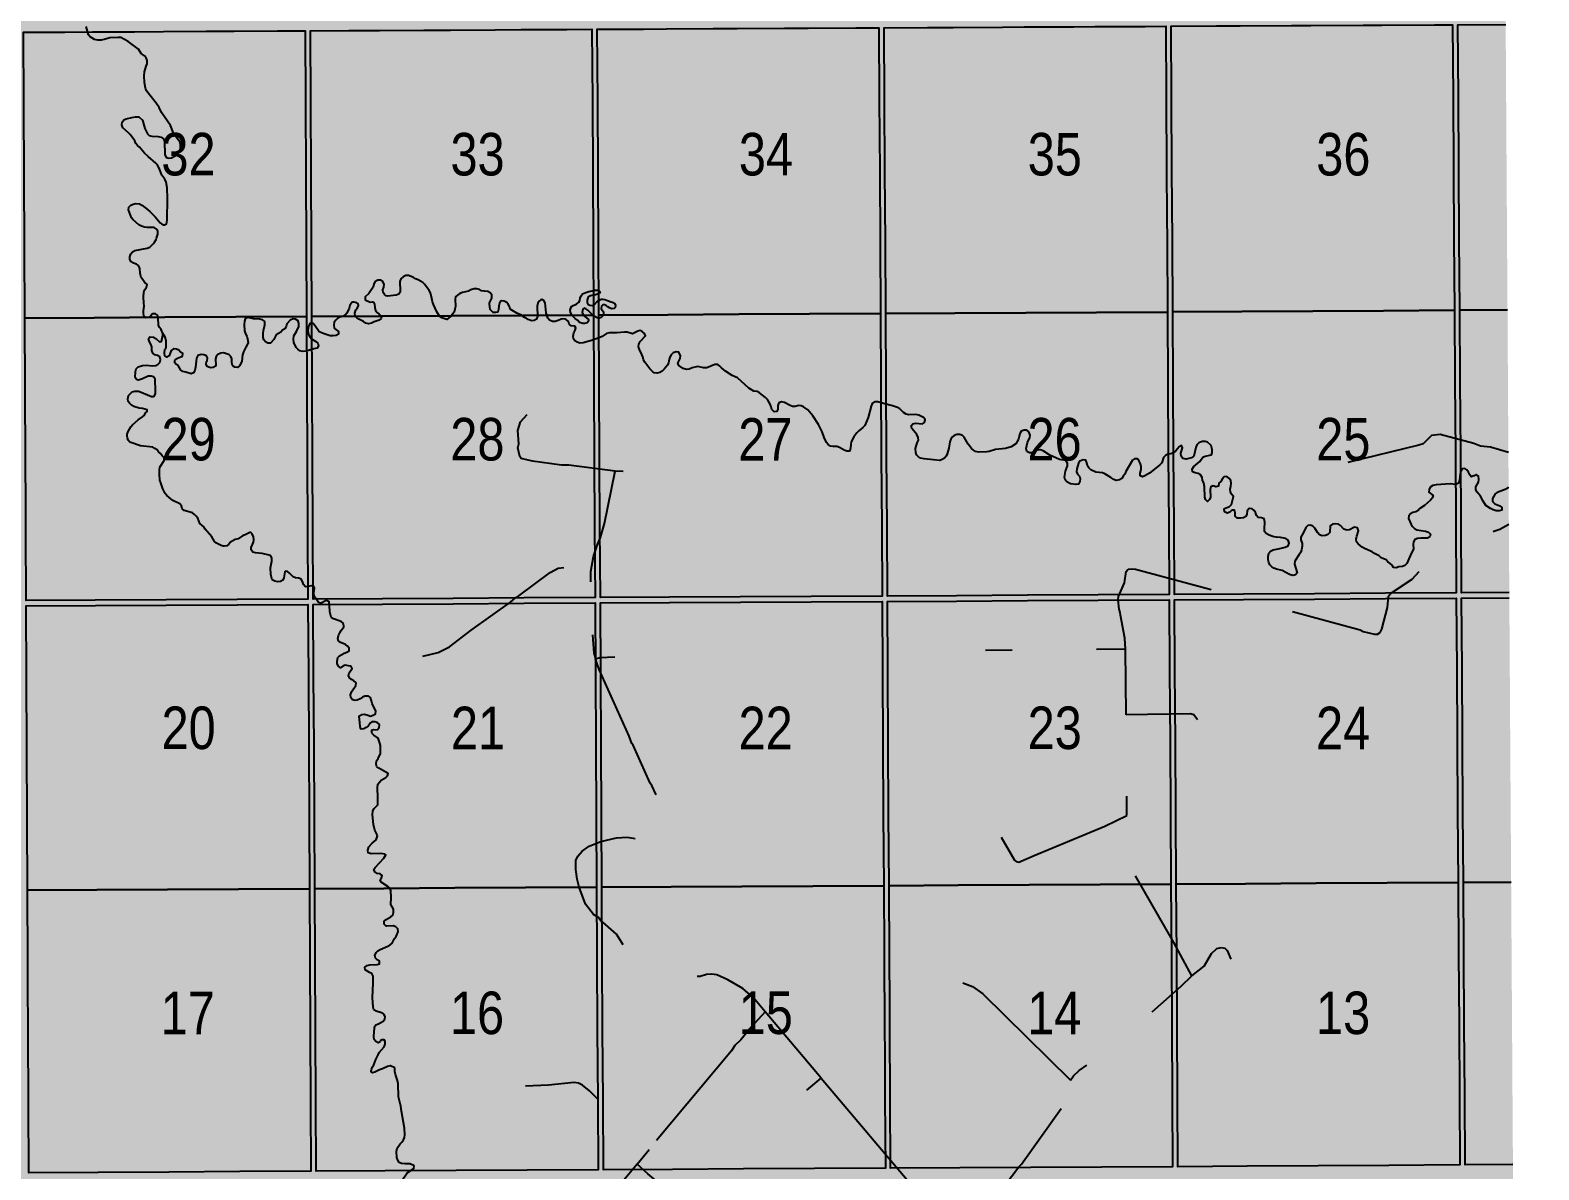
# Model space of a CAD drawing. Extents: x 507565 to 531726, y 6009554 to 6022365.
# Drawn here: x 523639.7 to 523923.8, y 6015574.8 to 6015789.5 of the extents above; entities that cross this region are included whole.
import ezdxf

# ---------------------------------------------------------------- set-up
doc = ezdxf.new("R2010")
doc.units = 0
doc.header["$LTSCALE"] = 5
doc.linetypes.add('DASHED2', pattern=[9.525, 6.35, -3.175])
for name, color, linetype in [('Quarters', 8, 'Continuous'), ('RoadSeg', 57, 'DASHED2'), ('T-WATER', 160, 'Continuous')]:
    doc.layers.add(name, color=color, linetype=linetype)
doc.layers.add('ROUTE-MAP-BACKGROUND-H', color=7, linetype='Continuous', true_color=0xf0ebff)
doc.styles.add('120', font='ARIALN.TTF', dxfattribs={"height": 13})

msp = doc.modelspace()

# ---------------------------------------------------------------- hatches: boundary and pattern name
at = {"layer": 'ROUTE-MAP-BACKGROUND-H'}
h = msp.add_hatch(color=256, dxfattribs=at)
h.dxf.hatch_style = 1
h.paths.add_polyline_path([(523871.081, 6016124.178), (523873.071, 6015800.356), (523917.515, 6015800.58), (523923.823, 6014811.294), (522926.315, 6014807.962), (522925.895, 6015778.478), (522873.584, 6015778.442), (522873.69, 6016121.495)])

# ---------------------------------------------------------------- linework, layer by layer
at = {"layer": 'Quarters'}
for points in [[(523651.705, 6015735.36), (523638.697, 6015735.291), (523638.635, 6015748.681), (523638.573, 6015762.07), (523638.511, 6015775.598), (523638.448, 6015789.126), (523645.222, 6015789.161), (523646.226, 6015789.167), (523651.452, 6015789.194), (523659.346, 6015789.236), (523664.791, 6015789.264), (523672.802, 6015789.307), (523678.13, 6015789.335), (523686.257, 6015789.378), (523691.468, 6015789.406), (523691.536, 6015775.878), (523691.603, 6015762.35), (523691.669, 6015748.961), (523691.736, 6015735.572), (523678.392, 6015735.501), (523665.049, 6015735.43), (523651.705, 6015735.36)], [(523705.749, 6015735.646), (523692.74, 6015735.577), (523692.674, 6015748.966), (523692.607, 6015762.356), (523692.54, 6015775.883), (523692.473, 6015789.411), (523699.713, 6015789.449), (523700.717, 6015789.454), (523705.477, 6015789.48), (523713.834, 6015789.524), (523718.816, 6015789.55), (523727.285, 6015789.595), (523732.154, 6015789.621), (523740.736, 6015789.666), (523745.493, 6015789.691), (523745.565, 6015776.164), (523745.637, 6015762.636), (523745.709, 6015749.247), (523745.78, 6015735.857), (523732.436, 6015735.787), (523719.093, 6015735.716), (523705.749, 6015735.646)], [(523799.753, 6015749.532), (523799.829, 6015736.143), (523786.484, 6015736.073), (523773.139, 6015736.002), (523759.794, 6015735.931), (523746.784, 6015735.863), (523746.713, 6015749.252), (523746.642, 6015762.641), (523746.57, 6015776.169), (523746.498, 6015789.697), (523754.188, 6015789.737), (523755.192, 6015789.743), (523759.503, 6015789.765), (523768.309, 6015789.812), (523772.843, 6015789.836), (523781.76, 6015789.883), (523786.183, 6015789.906), (523795.211, 6015789.954), (523799.523, 6015789.977), (523799.6, 6015776.449), (523799.677, 6015762.922), (523799.753, 6015749.532)], [(523853.798, 6015749.818), (523853.879, 6015736.429), (523840.534, 6015736.358), (523827.189, 6015736.288), (523813.844, 6015736.217), (523800.833, 6015736.148), (523800.757, 6015749.538), (523800.681, 6015762.927), (523800.605, 6015776.455), (523800.528, 6015789.982), (523808.663, 6015790.025), (523809.667, 6015790.031), (523813.533, 6015790.051), (523822.783, 6015790.1), (523826.873, 6015790.122), (523836.235, 6015790.171), (523840.214, 6015790.192), (523849.686, 6015790.242), (523853.554, 6015790.262), (523853.635, 6015776.735), (523853.717, 6015763.207), (523853.77, 6015754.416), (523853.798, 6015749.818)], [(523907.843, 6015750.142), (523907.929, 6015736.753), (523894.583, 6015736.673), (523881.238, 6015736.593), (523867.893, 6015736.513), (523854.883, 6015736.435), (523854.802, 6015749.824), (523854.721, 6015763.213), (523854.64, 6015776.741), (523854.558, 6015790.268), (523863.138, 6015790.311), (523864.142, 6015790.316), (523867.564, 6015790.333), (523877.258, 6015790.382), (523880.904, 6015790.4), (523890.709, 6015790.45), (523894.244, 6015790.468), (523904.16, 6015790.518), (523907.585, 6015790.535), (523907.671, 6015777.033), (523907.757, 6015763.532), (523907.843, 6015750.142)], [(523651.955, 6015682.137), (523638.942, 6015682.068), (523638.882, 6015695.123), (523638.859, 6015700.021), (523638.82, 6015708.512), (523638.758, 6015721.902), (523638.697, 6015735.291), (523651.705, 6015735.36), (523665.049, 6015735.43), (523678.392, 6015735.501), (523691.736, 6015735.572), (523691.802, 6015722.182), (523691.869, 6015708.793), (523691.935, 6015695.403), (523692, 6015682.349), (523678.652, 6015682.278), (523665.303, 6015682.208), (523651.955, 6015682.137)], [(523706.018, 6015682.423), (523693.004, 6015682.354), (523692.94, 6015695.409), (523692.873, 6015708.798), (523692.807, 6015722.187), (523692.74, 6015735.577), (523705.749, 6015735.646), (523719.093, 6015735.716), (523732.436, 6015735.787), (523745.78, 6015735.857), (523745.851, 6015722.468), (523745.922, 6015709.079), (523745.994, 6015695.689), (523746.063, 6015682.635), (523732.715, 6015682.564), (523719.366, 6015682.494), (523706.018, 6015682.423)], [(523800.057, 6015695.975), (523800.131, 6015682.921), (523786.782, 6015682.85), (523773.432, 6015682.779), (523760.082, 6015682.709), (523747.067, 6015682.64), (523746.998, 6015695.694), (523746.927, 6015709.084), (523746.855, 6015722.473), (523746.784, 6015735.863), (523759.794, 6015735.931), (523773.139, 6015736.002), (523786.484, 6015736.073), (523799.829, 6015736.143), (523799.905, 6015722.754), (523799.981, 6015709.364), (523800.057, 6015695.975)], [(523854.121, 6015696.261), (523854.2, 6015683.207), (523840.85, 6015683.136), (523827.5, 6015683.065), (523814.15, 6015682.995), (523801.136, 6015682.926), (523801.062, 6015695.98), (523800.986, 6015709.37), (523800.91, 6015722.759), (523800.833, 6015736.148), (523813.844, 6015736.217), (523827.189, 6015736.288), (523840.534, 6015736.358), (523853.879, 6015736.429), (523853.959, 6015723.04), (523854.04, 6015709.65), (523854.121, 6015696.261)], [(523908.185, 6015696.586), (523908.269, 6015683.531), (523894.919, 6015683.451), (523881.569, 6015683.371), (523868.219, 6015683.291), (523855.204, 6015683.213), (523855.125, 6015696.267), (523855.045, 6015709.656), (523854.964, 6015723.046), (523854.883, 6015736.435), (523867.893, 6015736.513), (523881.238, 6015736.593), (523894.583, 6015736.673), (523907.929, 6015736.753), (523908.014, 6015723.364), (523908.1, 6015709.975), (523908.185, 6015696.586)], [(523652.211, 6015627.575), (523639.193, 6015627.506), (523639.132, 6015640.896), (523639.07, 6015654.285), (523639.008, 6015667.675), (523638.946, 6015681.064), (523651.96, 6015681.133), (523665.308, 6015681.203), (523678.657, 6015681.274), (523692.005, 6015681.344), (523692.072, 6015667.955), (523692.138, 6015654.566), (523692.205, 6015641.176), (523692.271, 6015627.787), (523678.918, 6015627.716), (523665.565, 6015627.646), (523652.211, 6015627.575)], [(523706.294, 6015627.861), (523693.275, 6015627.792), (523693.209, 6015641.182), (523693.142, 6015654.571), (523693.076, 6015667.96), (523693.009, 6015681.35), (523706.023, 6015681.419), (523719.372, 6015681.489), (523732.72, 6015681.56), (523746.069, 6015681.63), (523746.14, 6015668.241), (523746.211, 6015654.852), (523746.282, 6015641.462), (523746.354, 6015628.073), (523733, 6015628.002), (523719.647, 6015627.932), (523706.294, 6015627.861)], [(523800.365, 6015641.748), (523800.441, 6015628.359), (523787.087, 6015628.288), (523773.732, 6015628.218), (523760.378, 6015628.147), (523747.358, 6015628.078), (523747.287, 6015641.468), (523747.215, 6015654.857), (523747.144, 6015668.246), (523747.073, 6015681.636), (523760.088, 6015681.705), (523773.438, 6015681.775), (523786.787, 6015681.846), (523800.137, 6015681.916), (523800.213, 6015668.527), (523800.289, 6015655.138), (523800.365, 6015641.748)], [(523854.448, 6015642.034), (523854.529, 6015628.645), (523841.175, 6015628.574), (523827.82, 6015628.504), (523814.465, 6015628.433), (523801.446, 6015628.364), (523801.37, 6015641.754), (523801.294, 6015655.143), (523801.217, 6015668.532), (523801.141, 6015681.922), (523814.156, 6015681.99), (523827.506, 6015682.061), (523840.856, 6015682.132), (523854.206, 6015682.202), (523854.287, 6015668.813), (523854.368, 6015655.424), (523854.448, 6015642.034)], [(523908.532, 6015642.36), (523908.617, 6015628.97), (523895.263, 6015628.89), (523881.908, 6015628.81), (523868.553, 6015628.729), (523855.534, 6015628.651), (523855.453, 6015642.041), (523855.372, 6015655.43), (523855.291, 6015668.819), (523855.21, 6015682.208), (523868.225, 6015682.286), (523881.575, 6015682.367), (523894.925, 6015682.447), (523908.275, 6015682.527), (523908.361, 6015669.138), (523908.446, 6015655.749), (523908.532, 6015642.36)], [(523652.462, 6015574.352), (523639.439, 6015574.283), (523639.378, 6015587.338), (523639.317, 6015600.727), (523639.273, 6015610.234), (523639.255, 6015614.117), (523639.193, 6015627.506), (523652.211, 6015627.575), (523665.565, 6015627.646), (523678.918, 6015627.716), (523692.271, 6015627.787), (523692.338, 6015614.398), (523692.404, 6015601.008), (523692.471, 6015587.619), (523692.536, 6015574.564), (523679.178, 6015574.494), (523665.82, 6015574.423), (523652.462, 6015574.352)], [(523706.563, 6015574.638), (523693.54, 6015574.57), (523693.475, 6015587.624), (523693.409, 6015601.014), (523693.342, 6015614.403), (523693.275, 6015627.792), (523706.294, 6015627.861), (523719.647, 6015627.932), (523733, 6015628.002), (523746.354, 6015628.073), (523746.425, 6015614.684), (523746.496, 6015601.294), (523746.568, 6015587.905), (523746.637, 6015574.85), (523733.279, 6015574.78), (523719.921, 6015574.709), (523706.563, 6015574.638)], [(523800.669, 6015588.191), (523800.744, 6015575.136), (523787.384, 6015575.066), (523774.025, 6015574.995), (523760.666, 6015574.925), (523747.641, 6015574.856), (523747.572, 6015587.91), (523747.5, 6015601.3), (523747.429, 6015614.689), (523747.358, 6015628.078), (523760.378, 6015628.147), (523773.732, 6015628.218), (523787.087, 6015628.288), (523800.441, 6015628.359), (523800.512, 6015615.875), (523800.517, 6015614.97), (523800.593, 6015601.58), (523800.622, 6015596.555), (523800.669, 6015588.191)], [(523854.772, 6015588.477), (523854.85, 6015575.423), (523841.491, 6015575.352), (523828.132, 6015575.281), (523814.772, 6015575.211), (523801.748, 6015575.142), (523801.674, 6015588.196), (523801.598, 6015601.586), (523801.571, 6015606.229), (523801.522, 6015614.975), (523801.446, 6015628.364), (523814.465, 6015628.433), (523827.82, 6015628.504), (523841.175, 6015628.574), (523854.529, 6015628.645), (523854.61, 6015615.256), (523854.691, 6015601.867), (523854.772, 6015588.477)], [(523908.874, 6015588.803), (523908.958, 6015575.749), (523895.598, 6015575.668), (523882.239, 6015575.588), (523868.879, 6015575.507), (523855.855, 6015575.429), (523855.776, 6015588.483), (523855.695, 6015601.873), (523855.614, 6015615.262), (523855.534, 6015628.651), (523868.553, 6015628.729), (523881.908, 6015628.81), (523895.263, 6015628.89), (523908.617, 6015628.97), (523908.703, 6015615.581), (523908.789, 6015602.192), (523908.874, 6015588.803)]]:
    msp.add_lwpolyline(points, close=True, dxfattribs=at)
for points in [[(523917.922, 6015736.827), (523908.933, 6015736.761), (523908.847, 6015750.15), (523908.762, 6015763.539), (523908.675, 6015777.041), (523908.589, 6015790.543), (523917.579, 6015790.609)], [(523918.261, 6015683.605), (523909.273, 6015683.539), (523909.19, 6015696.593), (523909.104, 6015709.982), (523909.018, 6015723.372), (523908.933, 6015736.761), (523917.922, 6015736.827)], [(523918.609, 6015629.045), (523909.622, 6015628.978), (523909.536, 6015642.367), (523909.451, 6015655.756), (523909.365, 6015669.145), (523909.279, 6015682.535), (523918.268, 6015682.601)], [(523918.949, 6015575.823), (523909.962, 6015575.756), (523909.879, 6015588.81), (523909.793, 6015602.2), (523909.707, 6015615.589), (523909.622, 6015628.978), (523918.609, 6015629.045)]]:
    msp.add_lwpolyline(points, dxfattribs=at)
at = {"layer": 'RoadSeg'}
msp.add_line((523754.015, 6015575.886), (523756.246, 6015578.65), dxfattribs=at)
at = {"layer": 'RoadSeg', "flags": 128}
for points in [[(523751.351, 6015706.357), (523749.885, 6015706.424), (523741.128, 6015707.589), (523739.729, 6015707.556), (523734.267, 6015708.322), (523732.17, 6015708.854), (523731.903, 6015709.221), (523731.504, 6015710.819), (523731.737, 6015711.618), (523731.537, 6015714.083), (523732.036, 6015715.747), (523733.269, 6015717.146)], [(523918.093, 6015709.974), (523914.722, 6015710.986), (523912.824, 6015711.186), (523911.592, 6015711.652), (523905.265, 6015713.35), (523903.633, 6015713.15), (523902.035, 6015711.618), (523901.235, 6015711.352), (523883.553, 6015707.056), (523880.19, 6015705.458)], [(523745.257, 6015685.611), (523745.29, 6015687.542), (523745.789, 6015690.373), (523746.522, 6015692.637), (523747.121, 6015693.936), (523747.854, 6015696.567), (523749.885, 6015706.424)], [(523845.957, 6015672.89), (523845.857, 6015675.021), (523845.058, 6015679.317), (523844.991, 6015679.85), (523844.758, 6015680.449), (523844.625, 6015682.214), (523844.671, 6015682.814), (523845.79, 6015685.411), (523846.123, 6015687.576), (523846.455, 6015687.974), (523847.089, 6015688.042), (523847.888, 6015688.008), (523890.146, 6015676.553), (523890.746, 6015676.22), (523892.844, 6015675.721), (523893.443, 6015675.721), (523893.943, 6015676.054), (523894.242, 6015676.686), (523895.308, 6015680.749), (523895.508, 6015682.88), (523895.874, 6015683.38), (523899.97, 6015686.077), (523901.435, 6015687.676), (523902.834, 6015688.741), (523910.36, 6015692.537), (523910.959, 6015693.004), (523915.321, 6015695.135), (523916.454, 6015695.534), (523918.152, 6015696.467), (523918.179, 6015696.47)], [(523713.621, 6015671.625), (523716.519, 6015672.291), (523718.683, 6015673.356), (523722.746, 6015676.52), (523730.138, 6015681.781), (523731.137, 6015682.68), (523731.737, 6015682.947), (523737.631, 6015687.376), (523739.129, 6015688.208), (523740.428, 6015688.342), (523741.66, 6015688.075), (523745.257, 6015685.611), (523745.457, 6015678.784), (523745.623, 6015674.721), (523745.854, 6015672.206), (523746.187, 6015671.127)], [(523859.543, 6015659.603), (523858.877, 6015660.536), (523858.245, 6015660.736), (523846.09, 6015660.536), (523845.957, 6015672.89), (523819.583, 6015672.657)], [(523788.647, 6015592.104), (523778.124, 6015604.591), (523775.926, 6015607.222), (523773.895, 6015609.02), (523771.098, 6015610.619), (523769, 6015611.551), (523768.001, 6015611.717), (523767.035, 6015611.618), (523765.87, 6015611.251), (523763.905, 6015611.351), (523762.473, 6015611.85), (523760.175, 6015613.049), (523758.81, 6015613.382), (523756.113, 6015613.482), (523754.714, 6015613.882), (523753.449, 6015614.615), (523752.083, 6015616.18), (523750.085, 6015619.243), (523747.022, 6015621.941), (523746.888, 6015622.24), (523745.79, 6015622.906), (523744.291, 6015624.904), (523743.059, 6015628.101), (523742.693, 6015629.566), (523742.46, 6015631.431), (523742.459, 6015633.096), (523742.826, 6015633.929), (523743.625, 6015634.861), (523744.99, 6015635.793), (523747.188, 6015636.692), (523750.085, 6015637.392), (523752.117, 6015637.492), (523757.045, 6015636.759), (523758.877, 6015636.793), (523760.109, 6015637.125), (523760.541, 6015637.425), (523760.775, 6015637.892), (523760.541, 6015639.123), (523756.779, 6015647.216), (523756.479, 6015647.649), (523753.249, 6015654.841), (523753.016, 6015655.174), (523752.516, 6015656.506), (523746.855, 6015669.094), (523746.522, 6015669.96), (523746.187, 6015671.127), (523746.998, 6015671.38), (523762.906, 6015671.858)], [(523822.58, 6015637.492), (523825.077, 6015633.196), (523825.411, 6015632.897), (523825.877, 6015632.797), (523828.774, 6015634.062), (523842.094, 6015639.556), (523846.223, 6015641.555), (523846.09, 6015660.536)], [(523815.321, 6015610.086), (523817.185, 6015609.353), (523819.117, 6015607.988), (523835.6, 6015591.737), (523836.167, 6015592.57), (523837.266, 6015593.569), (523842.26, 6015597.065), (523843.692, 6015598.431), (523845.224, 6015599.496), (523856.48, 6015609.453), (523858.478, 6015611.384), (523855.081, 6015617.645), (523846.623, 6015632.43), (523846.223, 6015634.528), (523846.223, 6015641.555)], [(523858.478, 6015611.384), (523860.809, 6015613.216), (523862.174, 6015615.58), (523863.206, 6015616.546), (523863.972, 6015616.713), (523864.705, 6015616.579), (523865.105, 6015616.146), (523865.837, 6015614.548)], [(523778.124, 6015604.591), (523775.493, 6015601.727), (523773.529, 6015599.297), (523772.43, 6015598.231), (523771.797, 6015597.232), (523756.246, 6015578.65), (523754.481, 6015580.249), (523745.024, 6015589.739), (523743.692, 6015590.805), (523742.959, 6015591.138), (523742.16, 6015591.271), (523737.298, 6015590.771), (523733.002, 6015590.572)], [(523785.983, 6015589.873), (523788.647, 6015592.104), (523815.121, 6015560.801), (523826.876, 6015547.115), (523830.739, 6015550.378), (523834.868, 6015553.575), (523837.332, 6015556.306), (523839.53, 6015558.97), (523839.863, 6015559.602), (523843.992, 6015563.698), (523845.091, 6015564.497)], [(523815.121, 6015560.801), (523823.146, 6015571.79), (523825.877, 6015575.42), (523826.41, 6015575.92), (523834.335, 6015587.109), (523835.134, 6015588.54), (523835.334, 6015589.539), (523835.267, 6015590.505), (523835.6, 6015591.737)], [(523763.805, 6015567.594), (523756.013, 6015574.055), (523754.015, 6015575.886), (523736.432, 6015554.874), (523735.167, 6015553.841), (523733.668, 6015553.442), (523732.436, 6015553.375), (523731.57, 6015553.508), (523730.005, 6015554.141)]]:
    msp.add_lwpolyline(points, dxfattribs=at)
at = {"layer": 'T-WATER'}
for points in [[(523663.504, 6015750.364), (523663.702, 6015751.125), (523663.72, 6015751.665), (523663.419, 6015752.113), (523663.01, 6015752.372), (523661.701, 6015752.374), (523661.207, 6015752.445), (523660.646, 6015752.616), (523660.159, 6015752.843), (523659.077, 6015753.794), (523658.784, 6015754.198), (523658.207, 6015755.676), (523658.269, 6015756.176), (523658.651, 6015756.531), (523659.101, 6015756.749), (523659.593, 6015756.865), (523660.248, 6015756.783), (523660.682, 6015756.549), (523661.465, 6015755.975), (523662.216, 6015755.374), (523663.229, 6015754.351), (523664.137, 6015753.21), (523664.669, 6015752.862), (523664.995, 6015752.83), (523665.333, 6015753.046), (523665.436, 6015753.274), (523665.484, 6015753.77), (523665.574, 6015757.806), (523665.507, 6015759.797), (523665.284, 6015760.909), (523665.071, 6015761.481), (523664.477, 6015762.229), (523664.269, 6015762.683), (523664.106, 6015763.219), (523663.663, 6015764.139), (523663.351, 6015764.494), (523661.881, 6015765.698), (523661.194, 6015766.377), (523660.251, 6015767.493), (523659.891, 6015767.819), (523659.589, 6015768.199), (523659.385, 6015768.673), (523658.519, 6015769.849), (523658.208, 6015770.209), (523657.126, 6015771.151), (523656.966, 6015771.681), (523657.005, 6015772.182), (523657.314, 6015772.645), (523657.771, 6015772.845), (523658.836, 6015773.09), (523659.499, 6015773.207), (523660.009, 6015773.223), (523660.136, 6015773.184), (523660.838, 6015772.541), (523661.275, 6015770.976), (523661.765, 6015770.021), (523662.124, 6015769.702), (523662.594, 6015769.534), (523663.773, 6015769.476), (523664.371, 6015769.362), (523664.789, 6015769.044), (523664.982, 6015768.557), (523665.047, 6015766.099), (523665.308, 6015765.531), (523665.786, 6015765.387), (523666.319, 6015765.474), (523667.288, 6015766.011), (523667.602, 6015766.366), (523667.85, 6015766.808), (523667.969, 6015767.293), (523668.014, 6015767.978), (523667.852, 6015768.507), (523666.956, 6015769.685), (523666.705, 6015770.124), (523666.084, 6015771.553), (523664.421, 6015774.043), (523663.989, 6015774.982), (523663.431, 6015775.79), (523662.2, 6015777.297), (523661.623, 6015778.111), (523661.428, 6015778.599), (523661.22, 6015779.683), (523661.133, 6015780.928), (523661.218, 6015781.671), (523661.504, 6015782.715), (523661.686, 6015783.195), (523661.725, 6015783.821), (523661.552, 6015784.34), (523661.198, 6015784.672), (523660.577, 6015785.106), (523660.073, 6015785.97), (523658.117, 6015787.388), (523656.788, 6015788.118), (523656.266, 6015788.171), (523654.682, 6015788.081), (523653.631, 6015787.774), (523653.061, 6015787.663), (523652.417, 6015787.625), (523651.822, 6015787.738), (523650.981, 6015788.279), (523650.694, 6015788.662), (523650.217, 6015790.212)], [(523660.425, 6015743.721), (523660.343, 6015744.633), (523660.084, 6015745.191), (523659.683, 6015745.472), (523659.124, 6015745.615), (523658.691, 6015745.855), (523658.477, 6015746.306), (523658.435, 6015746.822), (523658.665, 6015747.415), (523658.953, 6015747.796), (523659.413, 6015748.021), (523661.727, 6015748.467), (523662.189, 6015748.657), (523662.559, 6015748.981), (523662.9, 6015749.319), (523663.093, 6015749.603)], [(523663.093, 6015749.603), (523663.44, 6015750.117), (523663.504, 6015750.364)], [(523661.246, 6015742.048), (523660.595, 6015742.961), (523660.45, 6015743.439), (523660.425, 6015743.721)], [(523661.01, 6015739.255), (523661.001, 6015739.427), (523661.151, 6015740.483), (523661.482, 6015740.922), (523661.562, 6015741.108)], [(523661.562, 6015741.108), (523661.679, 6015741.381), (523661.691, 6015741.596), (523661.246, 6015742.048)], [(523709.908, 6015743.078), (523709.518, 6015742.654), (523709.309, 6015742.2), (523709.382, 6015740.355), (523709.353, 6015740.198), (523709.086, 6015739.798), (523708.596, 6015739.602), (523706.969, 6015739.397), (523706.718, 6015739.499), (523706.444, 6015739.706), (523706.149, 6015740.084), (523706.078, 6015740.579), (523706.265, 6015741.112), (523706.347, 6015741.609), (523706.123, 6015742.155), (523705.675, 6015742.403), (523705.168, 6015742.441), (523705.009, 6015742.392), (523704.621, 6015742.105), (523704.397, 6015741.66), (523704.256, 6015741.129), (523703.74, 6015740.311), (523703.463, 6015739.912), (523702.763, 6015739.276), (523702.798, 6015738.71), (523703.701, 6015738.283), (523704.155, 6015738.355), (523704.345, 6015738.287), (523704.54, 6015737.906), (523704.609, 6015737.288), (523704.75, 6015736.736), (523705.047, 6015736.338), (523705.415, 6015736.052), (523705.863, 6015735.543), (523705.816, 6015735.188), (523705.441, 6015734.888), (523704.449, 6015734.583), (523703.968, 6015734.32), (523703.409, 6015734.191), (523702.871, 6015734.328), (523702.473, 6015734.619), (523701.595, 6015735.077), (523701.205, 6015735.358), (523700.879, 6015735.713), (523700.829, 6015736.209), (523701.03, 6015736.829), (523701.334, 6015737.213), (523701.492, 6015737.688), (523701.474, 6015737.968), (523701.204, 6015738.135), (523700.675, 6015738.264), (523700.446, 6015738.261), (523700.248, 6015738.195), (523699.872, 6015737.665), (523699.746, 6015737.131), (523699.337, 6015736.183), (523698.979, 6015735.857), (523698.575, 6015735.589), (523698.006, 6015735.482), (523697.576, 6015735.235), (523697.234, 6015734.896), (523696.95, 6015734.51), (523696.88, 6015734.016), (523696.953, 6015733.401), (523696.995, 6015733.327), (523697.782, 6015732.758), (523697.777, 6015732.252), (523697.293, 6015732.035), (523696.765, 6015731.928), (523696.167, 6015731.952), (523695.075, 6015732.3), (523694.138, 6015732.692), (523693.29, 6015733.903), (523692.951, 6015734.25), (523692.416, 6015734.325), (523692.167, 6015733.911), (523692.019, 6015733.404), (523691.996, 6015732.905), (523692.114, 6015732.182), (523692.353, 6015731.746), (523692.654, 6015731.373), (523693.483, 6015730.871), (523693.846, 6015730.561), (523694.016, 6015730.086), (523693.758, 6015729.633), (523693.086, 6015729.478)], [(523729.332, 6015738.293), (523728.957, 6015738.484), (523728.439, 6015738.531), (523728.329, 6015738.483), (523728.07, 6015738.078), (523727.969, 6015737.589), (523727.912, 6015736.914), (523727.776, 6015736.426), (523727.376, 6015736.325), (523726.856, 6015736.351), (523726.343, 6015736.9), (523726.225, 6015737.384), (523726.173, 6015737.973), (523726.201, 6015738.144), (523726.659, 6015739.028), (523726.652, 6015739.532), (523726.606, 6015739.653), (523726.311, 6015740.032), (523725.88, 6015740.279), (523725.278, 6015740.334), (523724.715, 6015740.428), (523724.28, 6015740.664), (523723.804, 6015740.817), (523723.274, 6015740.817), (523722.662, 6015740.593), (523722.206, 6015740.338), (523721.08, 6015740.098), (523720.626, 6015739.89), (523720.193, 6015739.616), (523719.797, 6015739.318), (523719.702, 6015738.83), (523719.763, 6015737.456), (523719.681, 6015736.964), (523719.517, 6015736.414), (523718.879, 6015735.65), (523718.17, 6015735.006), (523717.216, 6015735.366), (523716.791, 6015735.62), (523716.255, 6015736.435), (523715.675, 6015737.863), (523715.433, 6015738.337), (523715.354, 6015738.947), (523715.06, 6015740.019), (523714.825, 6015740.475), (523713.976, 6015741.674), (523713.613, 6015741.994), (523712.781, 6015742.515), (523712.28, 6015742.673), (523711.881, 6015742.916), (523711.412, 6015743.115), (523710.939, 6015743.278), (523710.405, 6015743.296), (523709.908, 6015743.078)], [(523661.05, 6015736.63), (523661.155, 6015737.527), (523661.07, 6015738.137), (523661.01, 6015739.255)], [(523735.279, 6015738.077), (523735.152, 6015737.546), (523735.219, 6015735.558), (523735.05, 6015735.086), (523734.595, 6015734.844), (523734.087, 6015734.783), (523733.463, 6015735.005), (523733.088, 6015735.303), (523732.585, 6015735.453), (523732.227, 6015735.817), (523731.343, 6015736.219), (523730.109, 6015736.953), (523729.964, 6015737.475), (523729.708, 6015737.892), (523729.399, 6015738.258), (523729.332, 6015738.293)], [(523742.28, 6015733.78), (523741.602, 6015733.836), (523741.225, 6015734.13), (523741.048, 6015734.637), (523740.713, 6015734.982), (523740.417, 6015735.132), (523739.681, 6015735.058), (523739.12, 6015734.806), (523738.558, 6015734.671), (523738.055, 6015734.658), (523737.465, 6015734.88), (523737.161, 6015735.27), (523736.875, 6015736.287), (523736.661, 6015738.177), (523736.411, 6015738.61), (523736.041, 6015738.804), (523735.842, 6015738.746), (523735.549, 6015738.478), (523735.279, 6015738.077)], [(523664.64, 6015732.386), (523664.333, 6015733.154), (523664.015, 6015733.515), (523663.821, 6015733.976), (523663.808, 6015735.308), (523663.656, 6015735.838), (523663.257, 6015736.107), (523662.751, 6015736.086), (523662.333, 6015735.676), (523661.943, 6015735.391), (523661.442, 6015735.324), (523661.113, 6015735.712), (523661.04, 6015736.204), (523661.05, 6015736.63)], [(523693.086, 6015729.478), (523692.918, 6015729.432), (523692.899, 6015729.41), (523691.656, 6015729.08), (523690.973, 6015729.011), (523690.454, 6015729.147), (523690.074, 6015729.437), (523689.749, 6015729.774), (523689.327, 6015730.718), (523689.266, 6015731.341), (523689.36, 6015731.918), (523689.86, 6015732.779), (523690.27, 6015733.686), (523690.3, 6015734.195), (523690.142, 6015734.793), (523689.682, 6015735.074), (523689.185, 6015735.165), (523688.669, 6015734.913), (523688.039, 6015734.183), (523687.878, 6015733.674), (523687.625, 6015733.259), (523687.206, 6015732.991), (523686.894, 6015732.636), (523686.007, 6015732.159), (523685.548, 6015731.263), (523684.934, 6015730.536), (523684.452, 6015730.569), (523684.025, 6015730.817), (523683.69, 6015731.16), (523683.58, 6015731.645), (523683.536, 6015732.39), (523683.612, 6015732.977), (523683.86, 6015733.986), (523683.89, 6015734.561), (523683.839, 6015734.687), (523683.445, 6015734.972), (523682.955, 6015735.06), (523681.755, 6015735.151), (523680.666, 6015735.423), (523680.206, 6015735.156), (523680.025, 6015734.691), (523679.967, 6015734.082), (523680.027, 6015732.914), (523680.254, 6015732.338), (523680.517, 6015731.895), (523680.638, 6015731.41), (523680.709, 6015730.704), (523680.544, 6015730.232), (523680.269, 6015729.825), (523679.851, 6015728.902), (523679.683, 6015728.396), (523679.572, 6015727.18), (523679.389, 6015726.716), (523679.128, 6015726.273), (523678.745, 6015725.982), (523678.245, 6015726.011), (523677.921, 6015726.21), (523677.808, 6015726.38), (523677.693, 6015726.865), (523677.643, 6015727.596), (523677.505, 6015728.079), (523677.11, 6015728.429), (523676.635, 6015728.583), (523676.098, 6015728.724), (523675.598, 6015728.688), (523675.03, 6015728.426), (523674.702, 6015728.074), (523674.605, 6015727.586), (523674.643, 6015726.326), (523674.599, 6015726.216), (523674.17, 6015725.97), (523673.671, 6015725.936), (523673.027, 6015726.14), (523672.817, 6015726.611), (523672.871, 6015727.108), (523673.027, 6015727.309), (523673.087, 6015727.646), (523673.065, 6015727.829), (523672.88, 6015728.2), (523672.415, 6015728.38), (523671.893, 6015728.415), (523671.29, 6015728.211), (523671.023, 6015727.744), (523670.811, 6015726.05), (523670.676, 6015725.412), (523670.469, 6015724.957), (523669.989, 6015724.771), (523668.98, 6015725.085), (523668.436, 6015725.2), (523668.044, 6015725.485), (523667.551, 6015726.348), (523667.117, 6015726.592), (523666.861, 6015726.987), (523666.989, 6015727.471), (523667.418, 6015727.752), (523668.377, 6015728.137), (523668.434, 6015728.593), (523668.017, 6015728.855), (523667.699, 6015729.216), (523667.245, 6015729.425), (523666.735, 6015729.493), (523666.628, 6015729.463), (523666.268, 6015729.163), (523665.889, 6015728.17), (523665.439, 6015727.952), (523665.015, 6015728.199), (523664.953, 6015728.685), (523665.058, 6015729.345), (523665.218, 6015729.585), (523665.318, 6015729.89), (523665.301, 6015731.047), (523665.122, 6015731.675), (523664.64, 6015732.386)], [(523657.97, 6015712.967), (523657.969, 6015713.443), (523658.115, 6015713.921), (523658.65, 6015714.779), (523658.946, 6015715.159), (523660.024, 6015716.113), (523660.833, 6015716.663), (523661.196, 6015716.973), (523661.412, 6015717.42), (523661.69, 6015717.718), (523661.735, 6015717.887), (523661.687, 6015718.025), (523660.863, 6015718.234), (523660.213, 6015718.329), (523659.237, 6015718.644), (523658.787, 6015718.904), (523658.423, 6015719.206), (523658.142, 6015719.596), (523658.05, 6015720.09), (523658.23, 6015720.696), (523658.895, 6015721.379), (523659.376, 6015721.51), (523660.088, 6015721.511), (523660.564, 6015721.361), (523661.047, 6015721.115), (523662.524, 6015720.524), (523662.835, 6015720.516), (523663.081, 6015720.621), (523663.261, 6015721.112), (523663.288, 6015721.643), (523663.231, 6015723.641), (523663.196, 6015723.786), (523662.938, 6015724.203), (523662.46, 6015724.348), (523661.89, 6015724.333), (523660.832, 6015723.835), (523660.274, 6015723.641), (523660.046, 6015723.606), (523659.737, 6015723.704), (523659.435, 6015724.078), (523659.534, 6015725.248), (523659.625, 6015725.744), (523660.009, 6015726.104), (523660.861, 6015726.358), (523661.506, 6015726.399), (523662.72, 6015726.303), (523663.338, 6015726.376), (523663.763, 6015726.628), (523664.127, 6015726.934), (523664.223, 6015727.424), (523664.116, 6015727.959), (523663.642, 6015728.236), (523663.134, 6015728.392), (523662.754, 6015728.691), (523662.611, 6015729.169), (523662.59, 6015729.885), (523662.427, 6015730.357), (523662.126, 6015730.838), (523661.959, 6015731.352), (523662.216, 6015731.731), (523662.916, 6015731.678), (523663.347, 6015731.43), (523664.067, 6015730.82), (523664.396, 6015730.89), (523664.663, 6015732.067), (523664.64, 6015732.386)], [(523757.016, 6015725.114), (523756.418, 6015725.752), (523755.46, 6015726.991), (523755.226, 6015727.423), (523755.071, 6015727.979), (523754.875, 6015728.438), (523754.421, 6015729.36), (523754.275, 6015729.846), (523754.304, 6015730.401), (523754.59, 6015730.901), (523755.6, 6015731.927), (523755.404, 6015732.386), (523755.028, 6015732.713), (523754.58, 6015732.929), (523754.1, 6015732.796), (523753.15, 6015732.293), (523752.109, 6015732.622), (523751.611, 6015732.665), (523750.205, 6015732.525), (523748.796, 6015732.515), (523748.256, 6015732.36), (523747.42, 6015731.834), (523746.968, 6015731.621), (523745.433, 6015731.047), (523743.864, 6015730.644), (523743.18, 6015730.557), (523742.709, 6015730.723), (523742.26, 6015730.972), (523742.015, 6015731.4), (523741.959, 6015731.895), (523742.054, 6015732.535), (523742.35, 6015732.982), (523742.424, 6015733.482), (523742.28, 6015733.78)], [(523794.185, 6015710.776), (523794.142, 6015710.642), (523794.116, 6015710.561), (523794.013, 6015710.24), (523793.518, 6015710.203), (523793.002, 6015710.423), (523792.09, 6015710.934), (523791.614, 6015711.088), (523790.906, 6015711.067), (523790.419, 6015711.182), (523789.984, 6015711.476), (523789.683, 6015711.874), (523789.212, 6015712.775), (523788.854, 6015713.85), (523788.161, 6015715.253), (523787.084, 6015716.875), (523786.456, 6015717.653), (523786.125, 6015717.989), (523785.326, 6015718.558), (523784.877, 6015718.779), (523784.368, 6015718.825), (523783.755, 6015718.627), (523783.252, 6015718.619), (523782.683, 6015718.874), (523781.783, 6015719.398), (523781.211, 6015719.509), (523780.691, 6015719.317), (523780.521, 6015718.85), (523780.51, 6015718.146), (523780.337, 6015717.668), (523779.817, 6015717.657), (523779.395, 6015718.062), (523779.249, 6015718.597), (523779.04, 6015719.097), (523778.523, 6015719.953), (523778.203, 6015720.346), (523777.037, 6015721.23), (523776.603, 6015721.448), (523775.981, 6015721.526), (523775.029, 6015722.06), (523772.881, 6015724.01), (523772.442, 6015724.248), (523771.912, 6015724.446), (523770.656, 6015725.27), (523769.889, 6015725.888), (523769.575, 6015726.256), (523769.22, 6015726.551), (523768.616, 6015726.536), (523767.125, 6015725.916), (523766.491, 6015725.906), (523765.417, 6015726.148), (523764.341, 6015725.918), (523763.806, 6015725.647), (523763.308, 6015725.625), (523762.686, 6015725.783), (523761.856, 6015726.37), (523761.647, 6015726.822), (523762.122, 6015727.678), (523762.139, 6015728.178), (523761.88, 6015728.86), (523761.374, 6015728.949), (523760.807, 6015728.736), (523760.408, 6015728.382), (523760.18, 6015727.94), (523760.016, 6015727.468), (523759.897, 6015726.877), (523759.686, 6015726.424), (523759.078, 6015725.642), (523758.712, 6015725.316), (523758.286, 6015725.055), (523757.785, 6015724.919), (523757.184, 6015725), (523757.016, 6015725.114)], [(523835.625, 6015704.083), (523834.917, 6015704.416), (523834.636, 6015704.819), (523834.464, 6015705.292), (523834.697, 6015706.453), (523835.067, 6015707.459), (523835.061, 6015707.965), (523834.741, 6015708.472), (523833.566, 6015708.628), (523831.75, 6015709.491), (523830.462, 6015710.292), (523829.982, 6015710.442), (523829.336, 6015710.379), (523828.42, 6015709.921), (523827.917, 6015709.908), (523827.381, 6015710.176), (523827.294, 6015710.737), (523827.531, 6015711.839), (523827.717, 6015712.302), (523827.978, 6015712.754), (523828.024, 6015713.254), (523827.798, 6015713.862), (523827.383, 6015714.162), (523826.883, 6015714.184), (523826.336, 6015713.968), (523826.079, 6015713.556), (523825.82, 6015712.458), (523825.598, 6015712.011), (523825.319, 6015711.611), (523824.445, 6015711.038), (523823.353, 6015710.713), (523821.523, 6015710.524), (523820.33, 6015710.147), (523819.835, 6015710.078), (523818.293, 6015710.023), (523817.753, 6015710.182), (523817.323, 6015710.428), (523816.955, 6015710.743), (523816.344, 6015711.516), (523816.092, 6015711.946), (523815.616, 6015712.847), (523815.253, 6015713.172), (523814.803, 6015713.376), (523814.193, 6015713.372), (523813.707, 6015713.174), (523813.327, 6015712.854), (523813.073, 6015712.46), (523812.904, 6015711.99), (523812.706, 6015710.807), (523812.399, 6015709.741), (523812.171, 6015709.297), (523811.865, 6015708.919), (523811.46, 6015708.63), (523810.984, 6015708.434), (523809.799, 6015708.598), (523808.028, 6015708.743), (523807.389, 6015708.886), (523806.97, 6015709.135), (523806.64, 6015709.51), (523806.502, 6015709.989), (523806.455, 6015710.747), (523806.724, 6015711.795), (523806.969, 6015712.275), (523806.938, 6015712.773), (523806.67, 6015713.361), (523805.731, 6015714.48), (523805.585, 6015714.969), (523805.917, 6015715.394), (523806.404, 6015715.491), (523807.728, 6015715.351), (523808.14, 6015715.613), (523808.233, 6015716.153), (523807.944, 6015716.534), (523807.029, 6015716.973), (523806.486, 6015717.118), (523805.123, 6015717.046), (523804.65, 6015717.207), (523804.188, 6015717.511), (523803.466, 6015718.182), (523803.056, 6015718.435), (523802.064, 6015718.785), (523800.4, 6015719.219), (523799.351, 6015719.504), (523798.815, 6015719.498), (523798.269, 6015719.169), (523798.083, 6015718.705), (523797.54, 6015716.558), (523796.864, 6015715.047), (523796.522, 6015714.648), (523795.741, 6015714.043), (523795.386, 6015713.691), (523794.781, 6015712.9), (523794.322, 6015711.969), (523794.225, 6015711.479), (523794.185, 6015710.776)], [(523676.017, 6015692.341), (523675.627, 6015692.425), (523674.781, 6015692.91), (523674.418, 6015693.222), (523674.136, 6015693.628), (523673.911, 6015694.092), (523672.647, 6015695.548), (523672.36, 6015695.946), (523671.655, 6015696.612), (523671.231, 6015697.565), (523670.965, 6015697.985), (523670.607, 6015698.316), (523670.237, 6015698.617), (523668.67, 6015699.028), (523668.32, 6015699.345), (523668.212, 6015699.924), (523667.868, 6015700.266), (523666.547, 6015700.948), (523666.154, 6015701.219), (523665.424, 6015701.851), (523665.137, 6015702.235), (523664.655, 6015703.104), (523664.277, 6015704.247), (523664.131, 6015704.786), (523664.032, 6015705.91), (523664.014, 6015706.719), (523664.107, 6015707.211), (523664.915, 6015708.436), (523664.911, 6015708.944), (523664.865, 6015709.041), (523664.512, 6015709.353), (523664.226, 6015709.749), (523663.866, 6015710.063), (523663.584, 6015710.464), (523663.192, 6015710.751), (523662.758, 6015710.983), (523660.491, 6015711.239), (523658.457, 6015711.917), (523658.131, 6015712.277), (523657.985, 6015712.755), (523657.97, 6015712.967)], [(523862.095, 6015711.255), (523861.447, 6015711.936), (523860.962, 6015712.069), (523860.386, 6015712.026), (523859.782, 6015711.807), (523859.428, 6015711.391), (523859.214, 6015710.929), (523858.819, 6015709.255), (523858.424, 6015708.944), (523857.379, 6015708.693), (523856.782, 6015708.827), (523856.49, 6015709.264), (523856.393, 6015709.825), (523856.727, 6015710.832), (523856.498, 6015711.279), (523856.078, 6015711.019), (523855.456, 6015710.257), (523855.052, 6015709.964), (523854.542, 6015709.741), (523853.921, 6015709.638), (523853.488, 6015709.389), (523853.133, 6015709.012), (523852.796, 6015708.003), (523852.43, 6015707.616), (523850.483, 6015706.078), (523849.644, 6015705.54), (523849.172, 6015705.365), (523848.738, 6015705.602), (523848.709, 6015706.092), (523848.916, 6015706.748), (523848.948, 6015707.247), (523848.795, 6015707.83), (523848.553, 6015708.337), (523848.255, 6015708.762), (523847.699, 6015708.802), (523847.304, 6015708.523), (523846.052, 6015706.367), (523845.831, 6015705.895), (523845.531, 6015705.499), (523845.295, 6015705.054), (523844.862, 6015704.806), (523844.246, 6015704.701), (523843.777, 6015704.871), (523843.204, 6015705.228)], [(523882.111, 6015694.888), (523881.623, 6015695.712), (523881.289, 6015696.092), (523880.836, 6015696.303), (523880.341, 6015696.195), (523879.95, 6015695.808), (523879.532, 6015694.895), (523878.993, 6015694.013), (523879.011, 6015693.516), (523879.234, 6015692.844), (523879.268, 6015692.346), (523879.146, 6015691.65), (523878.976, 6015691.181), (523878.714, 6015690.722), (523877.84, 6015689.513), (523877.777, 6015688.914), (523878.299, 6015687.31), (523878.014, 6015686.9), (523877.522, 6015686.826), (523876.868, 6015686.989), (523875.509, 6015687.715), (523874.44, 6015687.98), (523873.896, 6015688.169), (523873.511, 6015688.455), (523873.187, 6015688.815), (523872.961, 6015689.261), (523872.854, 6015689.774), (523872.875, 6015690.375), (523872.99, 6015690.993), (523873.317, 6015691.407), (523873.805, 6015691.653), (523875.035, 6015691.867), (523876.074, 6015692.148), (523876.609, 6015692.375), (523876.779, 6015692.878), (523876.641, 6015693.427), (523876.202, 6015693.755), (523875.168, 6015693.956), (523874.43, 6015693.997), (523873.939, 6015694.086), (523873.367, 6015694.245), (523872.901, 6015694.464), (523872.453, 6015694.697), (523872.171, 6015695.104), (523872.125, 6015695.598), (523872.233, 6015696.85), (523872.119, 6015697.489), (523871.603, 6015697.668), (523870.947, 6015697.727), (523870.651, 6015698.113), (523870.49, 6015698.654), (523870.207, 6015699.048), (523869.82, 6015699.363), (523869.304, 6015699.422), (523869.19, 6015699.372), (523868.919, 6015698.961), (523868.838, 6015698.36), (523868.652, 6015697.895), (523868.19, 6015697.686), (523867.663, 6015697.566), (523867.073, 6015697.617), (523866.643, 6015697.973), (523866.616, 6015698.59), (523866.504, 6015699.119), (523866.007, 6015699.076), (523865.603, 6015698.743), (523865.13, 6015698.562), (523864.636, 6015698.802), (523864.548, 6015699.328), (523864.596, 6015699.424), (523865.578, 6015699.817), (523865.925, 6015700.158), (523866.312, 6015701.709), (523865.972, 6015702.093), (523865.748, 6015702.558), (523865.675, 6015703.053), (523865.833, 6015703.612), (523865.873, 6015704.111), (523865.822, 6015704.676), (523865.465, 6015705.148), (523865.05, 6015705.425), (523864.55, 6015705.359), (523864.208, 6015704.915), (523863.962, 6015704.489), (523863.584, 6015704.171), (523863.466, 6015703.634), (523863.019, 6015703.473), (523862.51, 6015703.657), (523862.071, 6015703.472), (523861.935, 6015702.995), (523861.971, 6015701.58), (523861.815, 6015701.104), (523861.431, 6015700.765), (523861.066, 6015701.095), (523860.929, 6015701.574), (523860.825, 6015703.528), (523860.702, 6015704.205), (523860.508, 6015704.785), (523860.408, 6015705.276), (523860.111, 6015705.766), (523859.67, 6015706.03), (523859.084, 6015706.148), (523858.61, 6015706.329), (523858.547, 6015706.847), (523858.843, 6015707.326), (523859.99, 6015708.26), (523860.532, 6015709.081), (523860.985, 6015709.292), (523862.152, 6015709.51), (523862.283, 6015709.987), (523862.324, 6015710.556), (523862.095, 6015711.255)], [(523843.204, 6015705.228), (523842.086, 6015705.953), (523841.623, 6015706.141), (523840.371, 6015706.262), (523839.454, 6015706.724), (523839.097, 6015707.066), (523838.819, 6015707.48), (523838.706, 6015708.038), (523838.494, 6015708.491), (523838.002, 6015708.57), (523837.368, 6015708.351), (523837.095, 6015707.933), (523836.798, 6015706.903), (523836.72, 6015706.332), (523836.927, 6015705.877), (523837.305, 6015705.506), (523837.467, 6015705.032), (523837.392, 6015704.496), (523837.139, 6015703.972), (523836.657, 6015703.927), (523835.625, 6015704.083)], [(523918.135, 6015703.454), (523917.955, 6015703.253), (523917.514, 6015703.01), (523916, 6015702.427), (523915.588, 6015702.168), (523915.323, 6015701.771), (523915.117, 6015701.31), (523915.127, 6015700.802), (523915.181, 6015700.673), (523915.509, 6015700.31), (523916.467, 6015699.947), (523916.846, 6015699.614), (523916.862, 6015699.082), (523916.387, 6015698.958), (523915.799, 6015698.993), (523915.198, 6015699.16), (523914.691, 6015699.401), (523913.851, 6015699.955), (523913.321, 6015700.789), (523912.859, 6015701.742), (523912.233, 6015702.483), (523911.985, 6015702.917), (523911.99, 6015703.523), (523912.483, 6015704.38), (523912.552, 6015704.875), (523912.472, 6015705.49), (523912.034, 6015705.815), (523911.64, 6015705.598), (523911.597, 6015705.575), (523911.095, 6015705.382), (523910.799, 6015705.783), (523910.577, 6015706.287), (523910.274, 6015706.688), (523909.857, 6015706.962), (523909.375, 6015706.902), (523909.136, 6015706.465), (523908.995, 6015705.955), (523908.888, 6015704.751), (523908.719, 6015704.166), (523908.199, 6015703.935), (523907.109, 6015704.057), (523904.502, 6015703.887), (523903.847, 6015703.722), (523903.376, 6015703.427), (523903.149, 6015702.976), (523903.131, 6015702.47), (523903.893, 6015701.855), (523903.717, 6015701.374), (523903.407, 6015700.992), (523902.29, 6015699.986), (523901.443, 6015699.401), (523901.073, 6015699.068), (523900.645, 6015698.811), (523900.113, 6015698.634), (523899.674, 6015698.399), (523899.337, 6015698.052), (523899.3, 6015697.557), (523899.506, 6015696.957), (523899.754, 6015696.429), (523900.042, 6015696.021), (523900.395, 6015695.651), (523900.818, 6015695.371), (523902.49, 6015695.118), (523903.057, 6015694.96), (523903.403, 6015694.58), (523903.325, 6015694.083), (523902.857, 6015693.824), (523901.587, 6015693.851), (523900.975, 6015693.772), (523900.459, 6015693.589), (523900.233, 6015693.148), (523900.186, 6015692.652), (523900.214, 6015691.835), (523900.053, 6015691.362), (523899.789, 6015690.924), (523899.178, 6015689.495), (523898.933, 6015689.06), (523898.583, 6015688.702), (523898.122, 6015688.51), (523897.477, 6015688.432), (523896.945, 6015688.243), (523896.456, 6015688.313), (523896.187, 6015688.757), (523895.819, 6015689.087), (523895.4, 6015689.372), (523895.06, 6015689.733), (523894.138, 6015690.151), (523893.764, 6015690.504), (523892.851, 6015690.942), (523892.408, 6015691.238), (523890.983, 6015691.892), (523890.555, 6015692.155), (523889.803, 6015692.773), (523889.497, 6015693.158), (523889.427, 6015693.652), (523889.547, 6015694.204), (523889.884, 6015695.238), (523889.658, 6015695.755), (523889.119, 6015695.872), (523888.195, 6015695.423), (523887.644, 6015695.316), (523887.113, 6015695.507), (523886.474, 6015696.211), (523886.065, 6015696.49), (523885.458, 6015696.519), (523884.96, 6015696.449), (523884.493, 6015696.144), (523884.462, 6015695.005), (523884.43, 6015694.901), (523884.086, 6015694.528), (523883.633, 6015694.317), (523883.023, 6015694.278), (523882.545, 6015694.433), (523882.111, 6015694.888)], [(523680.777, 6015694.8), (523680.16, 6015694.445), (523679.65, 6015694.27), (523678.862, 6015693.699), (523678.318, 6015693.559), (523677.411, 6015693.1), (523677.121, 6015692.702), (523676.743, 6015692.392), (523676.251, 6015692.307), (523676.017, 6015692.341)], [(523705.608, 6015655.018), (523705.244, 6015656.146), (523704.418, 6015656.716), (523704.096, 6015657.063), (523703.991, 6015657.558), (523704.108, 6015657.706), (523704.326, 6015657.775), (523705.026, 6015657.746), (523705.111, 6015657.781), (523705.411, 6015658.157), (523705.453, 6015658.666), (523705.404, 6015658.787), (523705.057, 6015659.109), (523704.577, 6015659.25), (523704.031, 6015659.253), (523703.762, 6015659.064), (523703.326, 6015658.444), (523702.952, 6015658.137), (523702.527, 6015657.887), (523702.029, 6015657.841), (523701.956, 6015657.902), (523701.811, 6015658.377), (523701.787, 6015659.107), (523701.649, 6015660.264), (523701.681, 6015660.359), (523702.118, 6015660.6), (523702.62, 6015660.656), (523703.259, 6015660.513), (523703.775, 6015660.327), (523704.254, 6015660.464), (523704.726, 6015660.739), (523704.807, 6015661.232), (523704.121, 6015662.701), (523703.938, 6015663.196), (523703.802, 6015663.807), (523703.373, 6015664.047), (523702.734, 6015664.069), (523702.262, 6015663.905), (523701.849, 6015663.553), (523701.265, 6015663.32), (523700.795, 6015663.224), (523700.355, 6015663.46), (523700.048, 6015663.843), (523699.999, 6015664.341), (523700.188, 6015664.88), (523701.047, 6015666.07), (523701.075, 6015666.581), (523701.035, 6015666.664), (523700.641, 6015666.949), (523700.199, 6015667.185), (523699.831, 6015667.489), (523699.62, 6015667.943), (523699.754, 6015668.438), (523700.326, 6015669.249), (523700.147, 6015669.669), (523700.005, 6015669.744), (523699.641, 6015669.773), (523699.023, 6015669.886), (523698.556, 6015669.71), (523698.123, 6015669.431), (523697.752, 6015669.709), (523697.517, 6015670.157), (523697.5, 6015670.655), (523697.645, 6015671.319), (523697.965, 6015671.668), (523698.376, 6015671.938), (523698.823, 6015672.181), (523699.332, 6015672.36), (523699.747, 6015672.63), (523699.774, 6015673.108), (523699.466, 6015673.484), (523699.078, 6015673.769), (523698.642, 6015673.997), (523698.132, 6015674.159), (523697.768, 6015674.463), (523697.634, 6015674.945), (523697.769, 6015675.497), (523697.994, 6015675.988), (523698.233, 6015676.408), (523698.748, 6015677.116), (523698.746, 6015677.295), (523698.609, 6015677.818), (523698.257, 6015678.148), (523696.786, 6015678.646), (523696.396, 6015678.949), (523696.097, 6015679.936), (523696.087, 6015681.161), (523695.991, 6015681.829), (523695.941, 6015681.879), (523695.457, 6015682.058), (523694.509, 6015681.594), (523693.968, 6015681.685), (523693.166, 6015682.927), (523693.079, 6015683.533), (523693.241, 6015684.427), (523693.103, 6015684.71), (523692.645, 6015684.828), (523691.573, 6015684.683), (523691.493, 6015684.723), (523691.192, 6015685.121), (523690.993, 6015685.673), (523690.721, 6015686.084), (523690.262, 6015686.281), (523689.659, 6015686.368), (523689.196, 6015686.556), (523688.502, 6015687.23), (523688.121, 6015687.532), (523687.764, 6015687.593), (523687.663, 6015687.516), (523687.458, 6015686.381), (523687.247, 6015685.929), (523686.828, 6015685.673), (523686.331, 6015685.63), (523685.752, 6015685.728), (523685.257, 6015685.978), (523684.991, 6015686.985), (523684.947, 6015688.247), (523685.172, 6015689.506), (523685.203, 6015690.127), (523684.946, 6015690.556), (523684.474, 6015690.72), (523683.856, 6015690.8), (523683.348, 6015690.968), (523682.149, 6015691.095), (523681.615, 6015691.222), (523681.314, 6015691.6), (523681.275, 6015692.099), (523681.74, 6015693.053), (523681.835, 6015693.545), (523681.734, 6015694.1), (523681.509, 6015694.637), (523681.263, 6015694.884), (523681.081, 6015694.922), (523680.777, 6015694.8)], [(523705.172, 6015644.594), (523705.172, 6015644.738), (523705.163, 6015645.004), (523705.103, 6015646.768), (523705.183, 6015647.5), (523705.461, 6015647.886), (523705.802, 6015648.219), (523706.198, 6015648.495), (523706.646, 6015648.722), (523706.979, 6015649.051), (523707.111, 6015649.492), (523705.342, 6015650.488), (523704.953, 6015650.777), (523704.848, 6015651.263), (523704.926, 6015651.856), (523705.235, 6015652.319), (523705.635, 6015653.259), (523705.681, 6015654.384), (523705.642, 6015654.822), (523705.617, 6015654.844), (523705.608, 6015655.018)], [(523705.101, 6015637.742), (523705.063, 6015637.938), (523704.593, 6015638.843), (523704.316, 6015639.876), (523704.159, 6015641.72), (523704.238, 6015642.477), (523704.498, 6015642.914), (523705.177, 6015643.593), (523705.173, 6015644.471), (523705.172, 6015644.594)], [(523706.274, 6015604.135), (523705.832, 6015604.401), (523704.832, 6015604.713), (523704.42, 6015604.978), (523704.282, 6015605.457), (523704.155, 6015607.301), (523704.277, 6015610.015), (523704.258, 6015611.35), (523704.027, 6015611.798), (523703.584, 6015612.012), (523702.776, 6015612.536), (523702.692, 6015613.037), (523703.143, 6015613.315), (523703.626, 6015613.44), (523705.008, 6015613.524), (523705.506, 6015613.655), (523705.49, 6015614.127), (523705.065, 6015614.381), (523704.719, 6015614.724), (523704.604, 6015615.215), (523704.85, 6015615.747), (523705.192, 6015616.102), (523705.628, 6015616.345), (523707.057, 6015616.94), (523707.502, 6015617.198), (523707.845, 6015617.548), (523708.301, 6015618.42), (523708.592, 6015618.804), (523708.822, 6015619.241), (523708.997, 6015619.731), (523708.933, 6015620.231), (523708.555, 6015620.602), (523708.053, 6015620.778), (523706.864, 6015620.711), (523706.713, 6015620.753), (523706.385, 6015621.102), (523706.333, 6015621.611), (523706.371, 6015621.698), (523706.755, 6015622.003), (523707.639, 6015622.489), (523707.972, 6015622.834), (523708.135, 6015623.306), (523708.093, 6015623.942), (523707.621, 6015624.844), (523707.662, 6015626.114), (523707.629, 6015627.435), (523707.422, 6015627.89), (523707.058, 6015628.239), (523705.811, 6015629.027), (523705.579, 6015629.445), (523705.868, 6015629.836), (523705.969, 6015630.302), (523705.578, 6015630.578), (523705.022, 6015630.68), (523704.623, 6015630.947), (523704.4, 6015631.391), (523704.654, 6015631.814), (523706.293, 6015633.566), (523706.64, 6015634.145), (523706.476, 6015634.293), (523706.112, 6015634.378), (523705.752, 6015634.417), (523703.923, 6015634.359), (523703.31, 6015634.557), (523703.261, 6015635.045), (523703.463, 6015635.658), (523704.116, 6015636.365), (523704.829, 6015636.992), (523705.101, 6015637.742)], [(523704.502, 6015601.567), (523704.534, 6015601.763), (523704.775, 6015602.173), (523705.284, 6015602.342), (523706.177, 6015602.814), (523706.469, 6015603.2), (523706.569, 6015603.698), (523706.274, 6015604.135)], [(523708.374, 6015594.025), (523707.575, 6015594.459), (523707.469, 6015594.444), (523706.982, 6015594.332), (523706.032, 6015593.84), (523705.478, 6015593.685), (523704.596, 6015593.222), (523704.085, 6015593.121), (523703.98, 6015593.232), (523703.934, 6015593.408), (523703.95, 6015593.758), (523704.135, 6015594.222), (523704.414, 6015594.624), (523704.757, 6015595.595), (523705.201, 6015596.527), (523705.427, 6015596.967), (523706.373, 6015598.017), (523706.549, 6015598.497), (523706.548, 6015599.002), (523706.376, 6015599.344), (523705.999, 6015599.352), (523705.657, 6015599.17), (523705.591, 6015598.97), (523705.242, 6015598.77), (523704.771, 6015598.989), (523704.488, 6015599.379), (523704.39, 6015599.971), (523704.502, 6015601.567)], [(523709.649, 6015585.904), (523709.482, 6015586.851), (523709.032, 6015588.57), (523708.963, 6015591.05), (523708.838, 6015591.685), (523708.471, 6015592.795), (523708.376, 6015593.381), (523708.374, 6015594.025)], [(523711.213, 6015575.939), (523710.239, 6015575.945), (523709.638, 6015576.012), (523709.198, 6015576.244), (523708.915, 6015576.644), (523708.734, 6015577.141), (523708.674, 6015578.277), (523708.795, 6015578.897), (523709.352, 6015579.745), (523709.711, 6015580.071), (523709.996, 6015580.469), (523710.191, 6015580.929), (523710.262, 6015581.432), (523710.164, 6015582.671), (523709.649, 6015585.904)], [(523713.654, 6015564.173), (523713.581, 6015564.476), (523713.23, 6015564.792), (523712.236, 6015565.133), (523711.441, 6015565.683), (523711.423, 6015566.179), (523711.508, 6015566.808), (523711.712, 6015567.269), (523712.264, 6015568.064), (523712.286, 6015569.207), (523712.15, 6015569.939), (523711.863, 6015570.33), (523711.489, 6015570.635), (523711.07, 6015570.898), (523710.089, 6015571.253), (523709.783, 6015571.626), (523709.567, 6015572.077), (523709.602, 6015572.698), (523710.707, 6015574.267), (523711.951, 6015575.081), (523711.979, 6015575.591), (523711.943, 6015575.656), (523711.213, 6015575.939)]]:
    msp.add_lwpolyline(points, dxfattribs=at)
msp.add_lwpolyline([(523744.114, 6015734.253), (523743.756, 6015734.289), (523743.607, 6015734.305), (523743.15, 6015734.475), (523742.744, 6015734.882), (523742.355, 6015735.205), (523741.984, 6015735.544), (523741.68, 6015735.901), (523741.478, 6015736.358), (523741.411, 6015736.765), (523741.513, 6015737.205), (523741.717, 6015737.51), (523742.107, 6015737.73), (523742.581, 6015737.915), (523743.005, 6015738.27), (523743.192, 6015738.625), (523743.294, 6015739.048), (523743.431, 6015739.455), (523743.736, 6015739.844), (523744.329, 6015740.131), (523744.905, 6015740.282), (523745.532, 6015740.417), (523746.057, 6015740.517), (523746.548, 6015740.533), (523746.869, 6015740.414), (523747.055, 6015740.21), (523746.817, 6015739.923), (523746.157, 6015739.687), (523745.445, 6015739.569), (523745.191, 6015739.486), (523744.852, 6015739.283), (523744.683, 6015739.08), (523744.563, 6015738.69), (523744.613, 6015738.182), (523744.714, 6015737.911), (523745.086, 6015737.69), (523745.509, 6015737.689), (523745.882, 6015737.79), (523745.95, 6015737.858), (523746.459, 6015738.382), (523747.086, 6015738.77), (523747.289, 6015738.855), (523747.56, 6015738.871), (523747.904, 6015738.79), (523748.253, 6015738.683), (523748.625, 6015738.53), (523749.048, 6015738.36), (523749.336, 6015738.275), (523749.498, 6015738.193), (523749.573, 6015738.156), (523749.792, 6015737.952), (523749.893, 6015737.63), (523749.859, 6015737.274), (523749.655, 6015737.071), (523749.164, 6015737.005), (523748.792, 6015737.192), (523748.471, 6015737.429), (523748.167, 6015737.65), (523747.845, 6015737.786), (523747.541, 6015737.787), (523747.286, 6015737.533), (523747.252, 6015737.059), (523747.471, 6015736.703), (523747.639, 6015736.449), (523747.69, 6015736.161), (523747.571, 6015735.754), (523747.231, 6015735.382), (523746.926, 6015735.298), (523746.486, 6015735.349), (523745.928, 6015735.622), (523745.404, 6015736.063), (523745.117, 6015736.419), (523744.729, 6015736.776), (523744.357, 6015737.031), (523744.035, 6015737.184), (523743.798, 6015736.947), (523743.627, 6015736.337), (523743.897, 6015735.744), (523744.455, 6015735.319), (523744.81, 6015735.014), (523744.809, 6015734.709), (523744.605, 6015734.387), (523744.114, 6015734.253)], close=True, dxfattribs=at)

# ---------------------------------------------------------------- texts
at = {"layer": 'RoadSeg', "style": '120'}
for s, p in [('32', (523664.401, 6015762.162)), ('33', (523718.843, 6015762.162)), ('34', (523773.161, 6015762.162)), ('35', (523827.564, 6015762.162)), ('36', (523881.905, 6015762.154)), ('29', (523664.414, 6015708.478)), ('28', (523718.813, 6015708.469)), ('27', (523773.044, 6015708.434)), ('26', (523827.518, 6015708.461)), ('25', (523881.905, 6015708.469)), ('20', (523664.423, 6015654.105)), ('21', (523718.927, 6015654.07)), ('22', (523773.107, 6015654.07)), ('23', (523827.548, 6015654.105)), ('24', (523881.867, 6015654.07)), ('17', (523664.272, 6015600.393)), ('16', (523718.746, 6015600.404)), ('15', (523773.133, 6015600.428)), ('14', (523827.459, 6015600.393)), ('13', (523881.868, 6015600.412))]:
    msp.add_text(s, height=8.0042, dxfattribs=at).set_placement(p)
msp.add_text('62-18-5', height=39.9833, rotation=359.95761, dxfattribs=at).set_placement((523676.759, 6015610.861))

doc.saveas('drawing.dxf')
